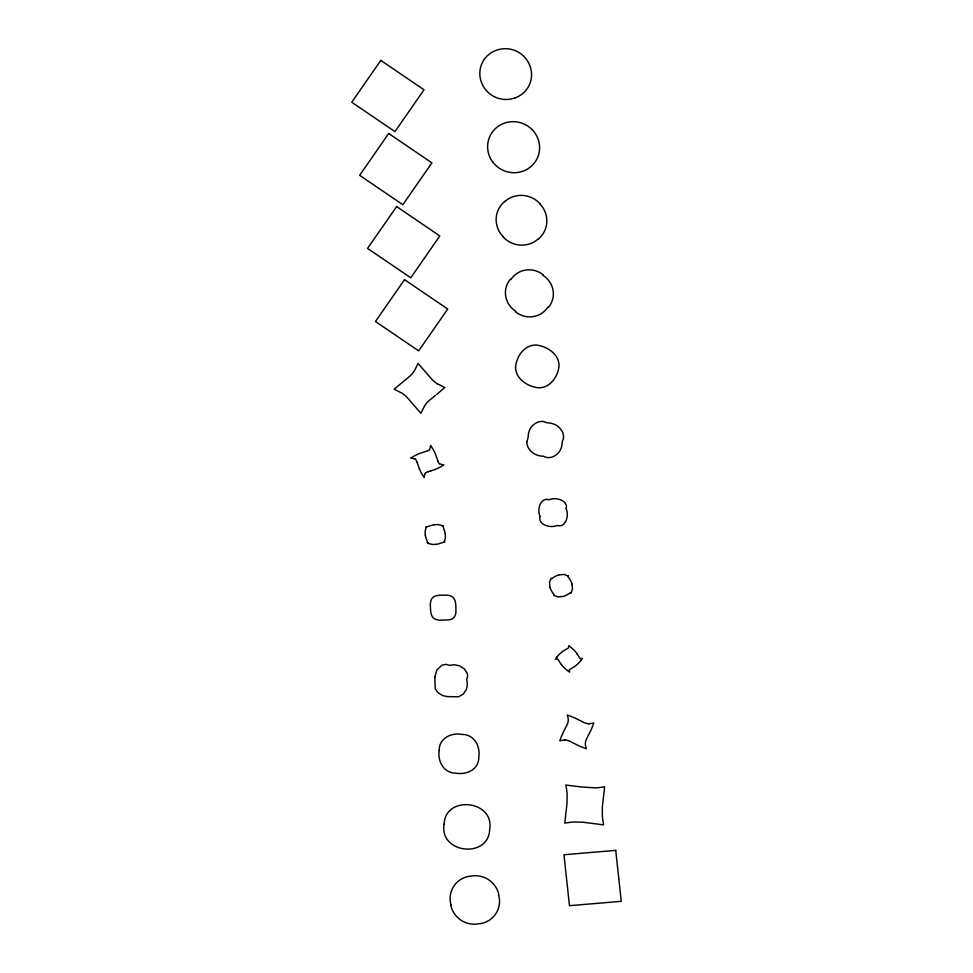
<?xml version="1.0" encoding="UTF-8"?>
<svg xmlns="http://www.w3.org/2000/svg" width="973" height="973" viewBox="0 0 973 973"><rect width="100%" height="100%" fill="white"/><g stroke="black" fill="none" stroke-linecap="round" stroke-linejoin="round"><path stroke-width="1.46" d="M568.402 576.49L568.366 576.332A1.35 1.314 23.9 0 0 568.135 576.016M553.613 594.807L553.637 595.038A1.35 1.314 23.9 0 0 553.868 595.367L557.663 596.911L562.832 596.51M588.58 734.87L590.137 731.818A75.675 73.644 23.9 0 0 593.798 722.939A22.805 22.197 23.9 0 1 588.604 723.742M588.458 735.101L586.634 738.726A13.719 13.354 23.9 0 0 585.308 743.591A22.805 22.197 23.9 0 0 586.293 748.699A75.675 73.644 23.9 0 1 577.123 744.953L570.008 741.365M424.569 405.96L420.895 413.282L407.018 397.312A27.463 26.721 23.9 0 0 401.679 392.97L394.126 389.236L405.194 380.017M429.421 449.502L430.212 447.507A21.99 21.394 23.9 0 0 430.504 445.877L430.577 445.391A48.516 47.215 23.9 0 1 435.381 453.941L437.753 460.776M425.359 473.389L424.581 475.383A21.99 21.394 23.9 0 0 424.277 477.013L424.204 477.5A48.516 47.215 23.9 0 1 419.399 468.95M539.93 516.712C538.105 525.311 551.132 528.412 557.298 525.408M566.274 508.49C568.22 499.733 554.549 496.85 548.906 499.794M426.843 526.721L426.636 527.025A5.449 5.303 23.9 0 0 426.429 527.366M443.749 542.338L443.956 542.034A5.449 5.303 23.9 0 0 444.162 541.693A12.308 11.98 23.9 0 0 445.16 533.909M556.811 657.128L555.303 659.171L557.724 658.94L560.643 663.513M581.003 660.412L582.511 658.368L580.03 658.563L577.159 654.038M571.054 592.837L572.501 589.188L571.99 584.104M436.707 394.418L444.843 387.485L437.315 383.727M405.668 379.652L410.12 375.931A27.463 26.721 23.9 0 0 414.437 370.762L418.086 363.44L431.951 379.409A27.463 26.721 23.9 0 0 437.303 383.751M435.43 395.415L428.862 400.779A27.463 26.721 23.9 0 0 424.544 405.948M566.894 648.882C570.287 648.261 566.943 643.481 570.336 646.923A30.528 29.701 23.9 0 1 577.208 654.002M566.152 649.271L563.914 650.572A30.528 29.701 23.9 0 0 556.848 657.152M443.846 542.399L444.175 542.241A10.764 10.472 23.9 0 1 444.673 542.034L444.77 541.985M444.649 542.046L436.184 544.491M426.733 526.673L426.502 526.77A10.764 10.472 23.9 0 1 425.906 527.038L434.396 524.569M435.113 469.448L430.613 470.944M428.278 471.625L430.443 470.993M559.171 574.861L564.34 574.459L568.086 575.955M551.557 578.254L551.326 578.266A1.35 1.314 23.9 0 0 550.998 578.485L549.502 582.182L550.013 587.266M570.482 593.129L570.677 593.104A1.35 1.314 23.9 0 0 571.005 592.885M580.139 786.865L595.269 787.875A67.502 65.702 23.9 0 0 599.538 787.51L604.634 786.792L602.36 806.982L602.311 815.666A67.502 65.702 23.9 0 0 602.774 819.862L603.601 824.873L582.985 822.234L574.143 822.015A67.502 65.702 23.9 0 0 569.874 822.38L564.778 823.097L567.052 802.907L567.113 794.223A67.502 65.702 23.9 0 0 566.651 790.027L565.812 785.016L579.203 786.731M410.971 457.991L411.47 458.064A21.99 21.394 23.9 0 1 413.136 458.392L415.179 459.207M439.601 463.683L441.645 464.486A21.99 21.394 23.9 0 0 443.311 464.814L443.81 464.899A48.516 47.215 23.9 0 1 435.199 469.436M548.638 499.587C540.076 497.458 536.816 510.399 540.137 516.468M557.553 525.615C566.189 527.804 569.363 514.535 566.055 508.733M442.958 526.308L442.764 526.186A5.449 5.303 23.9 0 0 442.423 525.967M427.512 542.679L427.816 542.885A5.449 5.303 23.9 0 0 428.169 543.092M442.788 525.529L442.764 525.493A10.764 10.472 23.9 0 0 442.97 525.967L443.129 526.284M442.8 525.578L445.415 533.849M427.451 542.776L427.621 543.092A10.764 10.472 23.9 0 1 427.84 543.591L425.165 535.211M419.399 468.877L417.076 462.236M429.555 449.696A6.945 6.762 23.9 0 1 426.478 451.168L419.667 453.442A48.516 47.215 23.9 0 0 410.983 458.003M415.374 459.086A6.945 6.762 23.9 0 1 416.943 462.126M425.225 473.194A6.945 6.762 23.9 0 1 428.302 471.723M439.407 463.805A6.945 6.762 23.9 0 1 437.838 460.764M434.457 524.824A12.308 11.98 23.9 0 1 442.46 525.882M425.432 535.15A12.308 11.98 23.9 0 1 426.344 527.317M436.123 544.235A12.308 11.98 23.9 0 1 428.132 543.177M469.12 876.527A23.595 22.963 23.9 0 1 498.821 894.795M498.565 894.856A23.595 22.963 23.9 0 1 480.553 923.645M451.046 905.06A23.595 22.963 23.9 0 1 469.059 876.272M480.48 923.401A23.595 22.963 23.9 0 1 450.791 905.133M565.009 739.966A22.805 22.197 23.9 0 0 559.84 740.83A75.675 73.644 23.9 0 1 563.476 731.903L566.979 724.982A13.719 13.354 23.9 0 0 568.305 720.129A22.805 22.197 23.9 0 0 567.32 715.021A75.675 73.644 23.9 0 1 576.49 718.755L583.605 722.355A13.719 13.354 23.9 0 0 588.58 723.754M565.033 739.966A13.719 13.354 23.9 0 1 569.983 741.402M560.606 663.537A30.528 29.701 23.9 0 0 567.502 670.592L569.594 672.148L569.302 669.752L573.9 666.979A30.528 29.701 23.9 0 0 580.966 660.387M551.667 578.753A22.343 21.747 23.9 0 1 558.891 574.873M554.124 594.722A22.343 21.747 23.9 0 1 550.025 587.534M570.336 592.618A22.343 21.747 23.9 0 1 563.112 596.498M567.879 576.661A22.343 21.747 23.9 0 1 571.978 583.836M510.898 279.579A21.978 21.382 23.9 0 1 543.384 274.982M543.043 275.456A21.978 21.382 23.9 0 1 548.383 307.456M515.739 311.226A21.978 21.382 23.9 0 1 510.399 279.227M547.884 307.103A21.978 21.382 23.9 0 1 515.398 311.713M504.792 201.545A24.824 24.155 23.9 0 1 540.331 204.123M540.21 204.233A24.824 24.155 23.9 0 1 538.3 239.09M502.773 236.281A24.824 24.155 23.9 0 1 504.683 201.423M538.191 238.969A24.824 24.155 23.9 0 1 502.652 236.39M515.179 97.847A25.675 24.982 23.9 0 0 529.677 65.252A25.675 24.982 23.9 0 0 496.206 50.341A25.675 24.982 23.9 0 0 481.696 82.924A25.675 24.982 23.9 0 0 515.167 97.823M515.556 366.821C515.374 378.765 527.488 386.524 538.13 387.789C549.891 388.349 558.04 376.636 559.037 366.043C559.22 354.099 547.106 346.327 536.464 345.062C524.69 344.503 516.554 356.215 515.556 366.821M430.346 605.084C430.686 612.187 430.005 620.36 440.878 620.19C447.264 619.619 455.498 621.589 455.96 611.652C455.656 604.865 457.067 595.95 447.276 595.184C439.723 595.403 429.993 593.506 430.346 605.084M526.819 442.01C526.819 448.152 531.708 453.357 537.339 455.206A18.779 18.268 23.9 0 0 543.469 456.215C550.353 460.363 559.305 454.659 561.336 447.556A18.779 18.268 23.9 0 0 562.236 441.547C566.383 434.53 560.059 425.87 553.053 423.827A18.779 18.268 23.9 0 0 546.923 422.817C540.027 418.67 531.1 424.362 529.057 431.477A18.779 18.268 23.9 0 0 528.157 437.485L526.819 441.9M434.809 677.086L435.247 688.799L438.057 692.715L442.581 695.537L447.203 696.595L458.587 696.79L463.27 694.077L466.383 689.37L467.368 684.846L466.736 679.02L467.636 676.6L467.344 673.669L464.486 669.01L459.621 665.86L454.452 664.778L449.064 665.313L445.999 664.328L442.01 665.191L436.901 669.85L434.809 677.086M439.212 750.426C437.351 761.117 443.81 773.304 455.972 773.158C466.456 775.165 479.117 769.436 478.789 757.152C480.638 746.461 474.192 734.274 462.029 734.42C451.545 732.414 438.884 738.142 439.212 750.426M444.126 824.131C438.993 853.662 488.616 858.879 489.674 829.616C494.807 800.086 445.184 794.868 444.126 824.131M380.808 60.399L351.752 102.238L394.953 131.623L424.009 89.796L380.808 60.399M388.714 133.483L359.645 175.322L402.846 204.707L431.915 162.88L388.714 133.483M396.619 206.58L367.551 248.407L410.752 277.804L439.82 235.965L396.619 206.58M404.525 279.665L375.456 321.491L418.658 350.888L447.726 309.049L404.525 279.665M615.739 850.366L563.963 854.756L569.473 905.693L621.248 901.314L615.739 850.366M492.691 161.932A26.113 25.42 23.9 0 0 537.449 157.845A26.113 25.42 23.9 0 0 510.691 121.759A26.113 25.42 23.9 0 0 492.691 161.932"/></g></svg>
